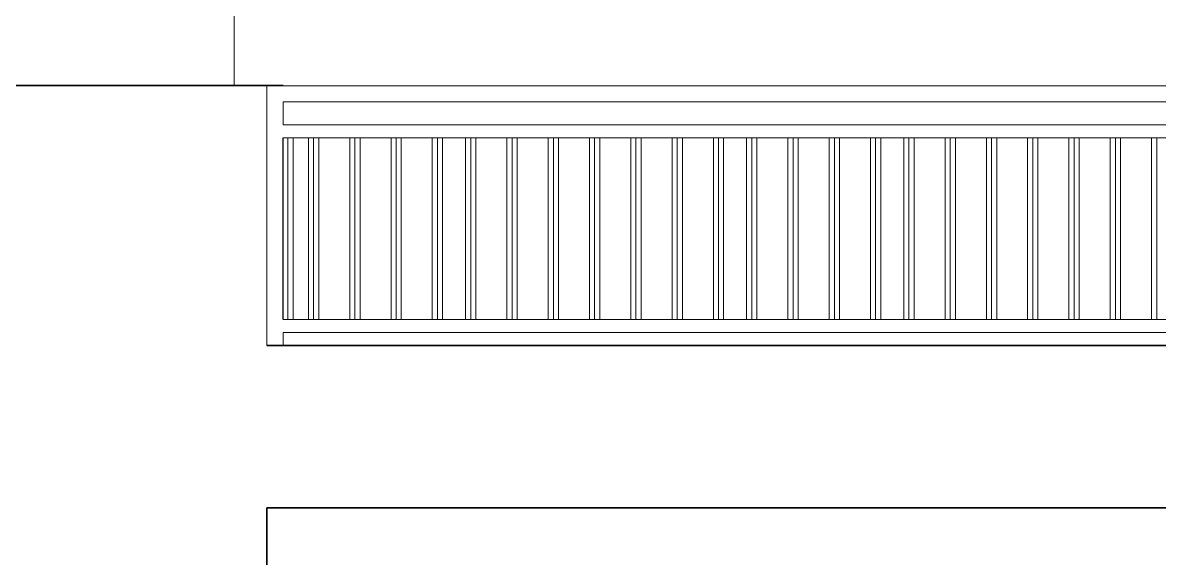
# Model space of a CAD drawing. Header units: inches. Extents: x -7543 to -822, y 102837 to 190349.
# Drawn here: x -824.0753 to -824.0054, y 102837.2708 to 102837.3038 of the extents above; entities that cross this region are included whole.
import ezdxf

# ---------------------------------------------------------------- set-up
doc = ezdxf.new("R2010")
doc.units = ezdxf.units.IN
doc.header["$MEASUREMENT"] = 0
doc.layers.add('BALKON', color=7, linetype='Continuous', lineweight=20, true_color=0xffaaa9)
doc.layers.add('DUVAR', color=7, linetype='Continuous', lineweight=35, true_color=0xfc4642)

msp = doc.modelspace()

# ---------------------------------------------------------------- linework, layer by layer
at = {"layer": 'BALKON', "color": 20}
msp.add_line((-824.06226, 102837.299904, -0.002), (-824.06226, 102837.339908, -0.002), dxfattribs=at)
at = {"layer": 'BALKON'}
for p, q in [((-824.06026, 102837.283887, -0.002), (-824.06026, 102837.299887, -0.002)), ((-824.06026, 102837.299887, -0.002), (-823.97226, 102837.299887, -0.002)), ((-824.06026, 102837.283887, -0.002), (-824.06026, 102837.299887, -0.002)), ((-824.06026, 102837.299887, -0.002), (-823.97226, 102837.299887, -0.002)), ((-824.06026, 102837.283887, -0.002), (-824.06026, 102837.299887, -0.002)), ((-824.06026, 102837.299887, -0.002), (-823.97226, 102837.299887, -0.002)), ((-824.06026, 102837.283887, -0.002), (-824.06026, 102837.299887, -0.002)), ((-824.06026, 102837.299887, -0.002), (-823.97226, 102837.299887, -0.002)), ((-824.06026, 102837.283887, -0.002), (-824.06026, 102837.299887, -0.002)), ((-824.06026, 102837.299887, -0.002), (-823.97226, 102837.299887, -0.002)), ((-824.06026, 102837.283887, -0.002), (-824.06026, 102837.299887, -0.002)), ((-824.06026, 102837.299887, -0.002), (-823.97226, 102837.299887, -0.002)), ((-824.06026, 102837.283887, -0.002), (-824.06026, 102837.299887, -0.002)), ((-824.06026, 102837.299887, -0.002), (-823.97226, 102837.299887, -0.002)), ((-824.06026, 102837.283887, -0.002), (-824.06026, 102837.299887, -0.002)), ((-824.06026, 102837.299887, -0.002), (-823.97226, 102837.299887, -0.002)), ((-824.05926, 102837.298887, -0.002), (-823.97226, 102837.298887, -0.002)), ((-824.05926, 102837.297487, -0.002), (-824.05926, 102837.298887, -0.002)), ((-824.05926, 102837.298887, -0.002), (-823.97226, 102837.298887, -0.002)), ((-824.05926, 102837.297487, -0.002), (-824.05926, 102837.298887, -0.002)), ((-824.05926, 102837.298887, -0.002), (-823.97226, 102837.298887, -0.002)), ((-824.05926, 102837.297487, -0.002), (-824.05926, 102837.298887, -0.002)), ((-824.05926, 102837.298887, -0.002), (-823.97226, 102837.298887, -0.002)), ((-824.05926, 102837.297487, -0.002), (-824.05926, 102837.298887, -0.002)), ((-824.05926, 102837.298887, -0.002), (-823.97226, 102837.298887, -0.002)), ((-824.05926, 102837.297487, -0.002), (-824.05926, 102837.298887, -0.002)), ((-824.05926, 102837.298887, -0.002), (-823.97226, 102837.298887, -0.002)), ((-824.05926, 102837.297487, -0.002), (-824.05926, 102837.298887, -0.002)), ((-824.05926, 102837.298887, -0.002), (-823.97226, 102837.298887, -0.002)), ((-824.05926, 102837.297487, -0.002), (-824.05926, 102837.298887, -0.002)), ((-824.05926, 102837.298887, -0.002), (-823.97226, 102837.298887, -0.002)), ((-824.05926, 102837.297487, -0.002), (-824.05926, 102837.298887, -0.002)), ((-824.05926, 102837.297487, -0.002), (-824.05926, 102837.298887, -0.002)), ((-824.05926, 102837.297487, -0.002), (-824.05926, 102837.298887, -0.002)), ((-824.05926, 102837.297487, -0.002), (-824.05926, 102837.298887, -0.002)), ((-824.05926, 102837.297487, -0.002), (-824.05926, 102837.298887, -0.002)), ((-824.05926, 102837.297487, -0.002), (-824.05926, 102837.298887, -0.002)), ((-824.05926, 102837.297487, -0.002), (-824.05926, 102837.298887, -0.002)), ((-824.05926, 102837.297487, -0.002), (-824.05926, 102837.298887, -0.002)), ((-824.05926, 102837.297487, -0.002), (-824.05926, 102837.298887, -0.002)), ((-824.05926, 102837.297487, -0.002), (-823.97226, 102837.297487, -0.002)), ((-824.05926, 102837.297487, -0.002), (-823.97226, 102837.297487, -0.002)), ((-824.05926, 102837.297487, -0.002), (-823.97226, 102837.297487, -0.002)), ((-824.05926, 102837.297487, -0.002), (-823.97226, 102837.297487, -0.002)), ((-824.05926, 102837.297487, -0.002), (-823.97226, 102837.297487, -0.002)), ((-824.05926, 102837.297487, -0.002), (-823.97226, 102837.297487, -0.002)), ((-824.05926, 102837.297487, -0.002), (-823.97226, 102837.297487, -0.002)), ((-824.05926, 102837.297487, -0.002), (-823.97226, 102837.297487, -0.002)), ((-824.059284, 102837.285487, -0.002), (-824.059284, 102837.296687, -0.002)), ((-824.059284, 102837.285487, -0.002), (-824.059284, 102837.296687, -0.002)), ((-824.059284, 102837.285487, -0.002), (-824.059284, 102837.296687, -0.002)), ((-824.059284, 102837.285487, -0.002), (-824.059284, 102837.296687, -0.002)), ((-824.059284, 102837.285487, -0.002), (-824.059284, 102837.296687, -0.002)), ((-824.059284, 102837.285487, -0.002), (-824.059284, 102837.296687, -0.002)), ((-824.059284, 102837.285487, -0.002), (-824.059284, 102837.296687, -0.002)), ((-824.059284, 102837.285487, -0.002), (-824.059284, 102837.296687, -0.002)), ((-824.059284, 102837.285487, -0.002), (-824.059284, 102837.296687, -0.002)), ((-824.059284, 102837.285487, -0.002), (-824.059284, 102837.296687, -0.002)), ((-824.059284, 102837.285487, -0.002), (-824.059284, 102837.296687, -0.002)), ((-824.059284, 102837.285487, -0.002), (-824.059284, 102837.296687, -0.002)), ((-824.059284, 102837.285487, -0.002), (-824.059284, 102837.296687, -0.002)), ((-824.059284, 102837.285487, -0.002), (-824.059284, 102837.296687, -0.002)), ((-824.059284, 102837.285487, -0.002), (-824.059284, 102837.296687, -0.002)), ((-824.059284, 102837.285487, -0.002), (-824.059284, 102837.296687, -0.002)), ((-824.05926, 102837.296687, -0.002), (-823.97226, 102837.296687, -0.002)), ((-824.05926, 102837.285487, -0.002), (-824.05926, 102837.296687, -0.002)), ((-824.05926, 102837.296687, -0.002), (-823.97226, 102837.296687, -0.002)), ((-824.05926, 102837.285487, -0.002), (-824.05926, 102837.296687, -0.002)), ((-824.05926, 102837.296687, -0.002), (-823.97226, 102837.296687, -0.002)), ((-824.05926, 102837.285487, -0.002), (-824.05926, 102837.296687, -0.002)), ((-824.05926, 102837.296687, -0.002), (-823.97226, 102837.296687, -0.002)), ((-824.05926, 102837.285487, -0.002), (-824.05926, 102837.296687, -0.002)), ((-824.05926, 102837.296687, -0.002), (-823.97226, 102837.296687, -0.002)), ((-824.05926, 102837.285487, -0.002), (-824.05926, 102837.296687, -0.002)), ((-824.05926, 102837.296687, -0.002), (-823.97226, 102837.296687, -0.002)), ((-824.05926, 102837.285487, -0.002), (-824.05926, 102837.296687, -0.002)), ((-824.05926, 102837.296687, -0.002), (-823.97226, 102837.296687, -0.002)), ((-824.05926, 102837.285487, -0.002), (-824.05926, 102837.296687, -0.002)), ((-824.05926, 102837.296687, -0.002), (-823.97226, 102837.296687, -0.002)), ((-824.05926, 102837.285487, -0.002), (-824.05926, 102837.296687, -0.002)), ((-824.05926, 102837.285487, -0.002), (-824.05926, 102837.296687, -0.002)), ((-824.05926, 102837.285487, -0.002), (-824.05926, 102837.296687, -0.002)), ((-824.05926, 102837.285487, -0.002), (-824.05926, 102837.296687, -0.002)), ((-824.05926, 102837.285487, -0.002), (-824.05926, 102837.296687, -0.002)), ((-824.05926, 102837.285487, -0.002), (-824.05926, 102837.296687, -0.002)), ((-824.05926, 102837.285487, -0.002), (-824.05926, 102837.296687, -0.002)), ((-824.05926, 102837.285487, -0.002), (-824.05926, 102837.296687, -0.002)), ((-824.05926, 102837.285487, -0.002), (-824.05926, 102837.296687, -0.002)), ((-824.058967, 102837.285487, -0.002), (-824.058967, 102837.296687, -0.002)), ((-824.058967, 102837.285487, -0.002), (-824.058967, 102837.296687, -0.002)), ((-824.058967, 102837.285487, -0.002), (-824.058967, 102837.296687, -0.002)), ((-824.058967, 102837.285487, -0.002), (-824.058967, 102837.296687, -0.002)), ((-824.058967, 102837.285487, -0.002), (-824.058967, 102837.296687, -0.002)), ((-824.058967, 102837.285487, -0.002), (-824.058967, 102837.296687, -0.002)), ((-824.058967, 102837.285487, -0.002), (-824.058967, 102837.296687, -0.002)), ((-824.058967, 102837.285487, -0.002), (-824.058967, 102837.296687, -0.002)), ((-824.058967, 102837.285487, -0.002), (-824.058967, 102837.296687, -0.002)), ((-824.058967, 102837.285487, -0.002), (-824.058967, 102837.296687, -0.002)), ((-824.058967, 102837.285487, -0.002), (-824.058967, 102837.296687, -0.002)), ((-824.058967, 102837.285487, -0.002), (-824.058967, 102837.296687, -0.002)), ((-824.058967, 102837.285487, -0.002), (-824.058967, 102837.296687, -0.002)), ((-824.058967, 102837.285487, -0.002), (-824.058967, 102837.296687, -0.002)), ((-824.058967, 102837.285487, -0.002), (-824.058967, 102837.296687, -0.002)), ((-824.058967, 102837.285487, -0.002), (-824.058967, 102837.296687, -0.002)), ((-824.058649, 102837.285487, -0.002), (-824.058649, 102837.296687, -0.002)), ((-824.058649, 102837.285487, -0.002), (-824.058649, 102837.296687, -0.002)), ((-824.058649, 102837.285487, -0.002), (-824.058649, 102837.296687, -0.002)), ((-824.058649, 102837.285487, -0.002), (-824.058649, 102837.296687, -0.002)), ((-824.058649, 102837.285487, -0.002), (-824.058649, 102837.296687, -0.002)), ((-824.058649, 102837.285487, -0.002), (-824.058649, 102837.296687, -0.002)), ((-824.058649, 102837.285487, -0.002), (-824.058649, 102837.296687, -0.002)), ((-824.058649, 102837.285487, -0.002), (-824.058649, 102837.296687, -0.002)), ((-824.058649, 102837.285487, -0.002), (-824.058649, 102837.296687, -0.002)), ((-824.058649, 102837.285487, -0.002), (-824.058649, 102837.296687, -0.002)), ((-824.058649, 102837.285487, -0.002), (-824.058649, 102837.296687, -0.002)), ((-824.058649, 102837.285487, -0.002), (-824.058649, 102837.296687, -0.002)), ((-824.058649, 102837.285487, -0.002), (-824.058649, 102837.296687, -0.002)), ((-824.058649, 102837.285487, -0.002), (-824.058649, 102837.296687, -0.002)), ((-824.058649, 102837.285487, -0.002), (-824.058649, 102837.296687, -0.002)), ((-824.058649, 102837.285487, -0.002), (-824.058649, 102837.296687, -0.002)), ((-824.0577, 102837.285487, -0.002), (-824.0577, 102837.296687, -0.002)), ((-824.0577, 102837.285487, -0.002), (-824.0577, 102837.296687, -0.002)), ((-824.0577, 102837.285487, -0.002), (-824.0577, 102837.296687, -0.002)), ((-824.0577, 102837.285487, -0.002), (-824.0577, 102837.296687, -0.002)), ((-824.0577, 102837.285487, -0.002), (-824.0577, 102837.296687, -0.002)), ((-824.0577, 102837.285487, -0.002), (-824.0577, 102837.296687, -0.002)), ((-824.0577, 102837.285487, -0.002), (-824.0577, 102837.296687, -0.002)), ((-824.0577, 102837.285487, -0.002), (-824.0577, 102837.296687, -0.002)), ((-824.057382, 102837.285487, -0.002), (-824.057382, 102837.296687, -0.002)), ((-824.057382, 102837.285487, -0.002), (-824.057382, 102837.296687, -0.002)), ((-824.057382, 102837.285487, -0.002), (-824.057382, 102837.296687, -0.002)), ((-824.057382, 102837.285487, -0.002), (-824.057382, 102837.296687, -0.002)), ((-824.057382, 102837.285487, -0.002), (-824.057382, 102837.296687, -0.002)), ((-824.057382, 102837.285487, -0.002), (-824.057382, 102837.296687, -0.002)), ((-824.057382, 102837.285487, -0.002), (-824.057382, 102837.296687, -0.002)), ((-824.057382, 102837.285487, -0.002), (-824.057382, 102837.296687, -0.002)), ((-824.057065, 102837.285487, -0.002), (-824.057065, 102837.296687, -0.002)), ((-824.057065, 102837.285487, -0.002), (-824.057065, 102837.296687, -0.002)), ((-824.057065, 102837.285487, -0.002), (-824.057065, 102837.296687, -0.002)), ((-824.057065, 102837.285487, -0.002), (-824.057065, 102837.296687, -0.002)), ((-824.057065, 102837.285487, -0.002), (-824.057065, 102837.296687, -0.002)), ((-824.057065, 102837.285487, -0.002), (-824.057065, 102837.296687, -0.002)), ((-824.057065, 102837.285487, -0.002), (-824.057065, 102837.296687, -0.002)), ((-824.057065, 102837.285487, -0.002), (-824.057065, 102837.296687, -0.002)), ((-824.05516, 102837.285487, -0.002), (-824.05516, 102837.296687, -0.002)), ((-824.05516, 102837.285487, -0.002), (-824.05516, 102837.296687, -0.002)), ((-824.05516, 102837.285487, -0.002), (-824.05516, 102837.296687, -0.002)), ((-824.05516, 102837.285487, -0.002), (-824.05516, 102837.296687, -0.002)), ((-824.05516, 102837.285487, -0.002), (-824.05516, 102837.296687, -0.002)), ((-824.05516, 102837.285487, -0.002), (-824.05516, 102837.296687, -0.002)), ((-824.05516, 102837.285487, -0.002), (-824.05516, 102837.296687, -0.002)), ((-824.05516, 102837.285487, -0.002), (-824.05516, 102837.296687, -0.002)), ((-824.054842, 102837.285487, -0.002), (-824.054842, 102837.296687, -0.002)), ((-824.054842, 102837.285487, -0.002), (-824.054842, 102837.296687, -0.002)), ((-824.054842, 102837.285487, -0.002), (-824.054842, 102837.296687, -0.002)), ((-824.054842, 102837.285487, -0.002), (-824.054842, 102837.296687, -0.002)), ((-824.054842, 102837.285487, -0.002), (-824.054842, 102837.296687, -0.002)), ((-824.054842, 102837.285487, -0.002), (-824.054842, 102837.296687, -0.002)), ((-824.054842, 102837.285487, -0.002), (-824.054842, 102837.296687, -0.002)), ((-824.054842, 102837.285487, -0.002), (-824.054842, 102837.296687, -0.002)), ((-824.054525, 102837.285487, -0.002), (-824.054525, 102837.296687, -0.002)), ((-824.054525, 102837.285487, -0.002), (-824.054525, 102837.296687, -0.002)), ((-824.054525, 102837.285487, -0.002), (-824.054525, 102837.296687, -0.002)), ((-824.054525, 102837.285487, -0.002), (-824.054525, 102837.296687, -0.002)), ((-824.054525, 102837.285487, -0.002), (-824.054525, 102837.296687, -0.002)), ((-824.054525, 102837.285487, -0.002), (-824.054525, 102837.296687, -0.002)), ((-824.054525, 102837.285487, -0.002), (-824.054525, 102837.296687, -0.002)), ((-824.054525, 102837.285487, -0.002), (-824.054525, 102837.296687, -0.002)), ((-824.05262, 102837.285487, -0.002), (-824.05262, 102837.296687, -0.002)), ((-824.05262, 102837.285487, -0.002), (-824.05262, 102837.296687, -0.002)), ((-824.05262, 102837.285487, -0.002), (-824.05262, 102837.296687, -0.002)), ((-824.05262, 102837.285487, -0.002), (-824.05262, 102837.296687, -0.002)), ((-824.05262, 102837.285487, -0.002), (-824.05262, 102837.296687, -0.002)), ((-824.05262, 102837.285487, -0.002), (-824.05262, 102837.296687, -0.002)), ((-824.05262, 102837.285487, -0.002), (-824.05262, 102837.296687, -0.002)), ((-824.05262, 102837.285487, -0.002), (-824.05262, 102837.296687, -0.002)), ((-824.052302, 102837.285487, -0.002), (-824.052302, 102837.296687, -0.002)), ((-824.052302, 102837.285487, -0.002), (-824.052302, 102837.296687, -0.002)), ((-824.052302, 102837.285487, -0.002), (-824.052302, 102837.296687, -0.002)), ((-824.052302, 102837.285487, -0.002), (-824.052302, 102837.296687, -0.002)), ((-824.052302, 102837.285487, -0.002), (-824.052302, 102837.296687, -0.002)), ((-824.052302, 102837.285487, -0.002), (-824.052302, 102837.296687, -0.002)), ((-824.052302, 102837.285487, -0.002), (-824.052302, 102837.296687, -0.002)), ((-824.052302, 102837.285487, -0.002), (-824.052302, 102837.296687, -0.002)), ((-824.051985, 102837.285487, -0.002), (-824.051985, 102837.296687, -0.002)), ((-824.051985, 102837.285487, -0.002), (-824.051985, 102837.296687, -0.002)), ((-824.051985, 102837.285487, -0.002), (-824.051985, 102837.296687, -0.002)), ((-824.051985, 102837.285487, -0.002), (-824.051985, 102837.296687, -0.002)), ((-824.051985, 102837.285487, -0.002), (-824.051985, 102837.296687, -0.002)), ((-824.051985, 102837.285487, -0.002), (-824.051985, 102837.296687, -0.002)), ((-824.051985, 102837.285487, -0.002), (-824.051985, 102837.296687, -0.002)), ((-824.051985, 102837.285487, -0.002), (-824.051985, 102837.296687, -0.002)), ((-824.05008, 102837.285487, -0.002), (-824.05008, 102837.296687, -0.002)), ((-824.05008, 102837.285487, -0.002), (-824.05008, 102837.296687, -0.002)), ((-824.05008, 102837.285487, -0.002), (-824.05008, 102837.296687, -0.002)), ((-824.05008, 102837.285487, -0.002), (-824.05008, 102837.296687, -0.002)), ((-824.05008, 102837.285487, -0.002), (-824.05008, 102837.296687, -0.002)), ((-824.05008, 102837.285487, -0.002), (-824.05008, 102837.296687, -0.002)), ((-824.05008, 102837.285487, -0.002), (-824.05008, 102837.296687, -0.002)), ((-824.05008, 102837.285487, -0.002), (-824.05008, 102837.296687, -0.002)), ((-824.049762, 102837.285487, -0.002), (-824.049762, 102837.296687, -0.002)), ((-824.049762, 102837.285487, -0.002), (-824.049762, 102837.296687, -0.002)), ((-824.049762, 102837.285487, -0.002), (-824.049762, 102837.296687, -0.002)), ((-824.049762, 102837.285487, -0.002), (-824.049762, 102837.296687, -0.002)), ((-824.049762, 102837.285487, -0.002), (-824.049762, 102837.296687, -0.002)), ((-824.049762, 102837.285487, -0.002), (-824.049762, 102837.296687, -0.002)), ((-824.049762, 102837.285487, -0.002), (-824.049762, 102837.296687, -0.002)), ((-824.049762, 102837.285487, -0.002), (-824.049762, 102837.296687, -0.002)), ((-824.049445, 102837.285487, -0.002), (-824.049445, 102837.296687, -0.002)), ((-824.049445, 102837.285487, -0.002), (-824.049445, 102837.296687, -0.002)), ((-824.049445, 102837.285487, -0.002), (-824.049445, 102837.296687, -0.002)), ((-824.049445, 102837.285487, -0.002), (-824.049445, 102837.296687, -0.002)), ((-824.049445, 102837.285487, -0.002), (-824.049445, 102837.296687, -0.002)), ((-824.049445, 102837.285487, -0.002), (-824.049445, 102837.296687, -0.002)), ((-824.049445, 102837.285487, -0.002), (-824.049445, 102837.296687, -0.002)), ((-824.049445, 102837.285487, -0.002), (-824.049445, 102837.296687, -0.002)), ((-824.048032, 102837.285487, -0.002), (-824.048032, 102837.296687, -0.002)), ((-824.047714, 102837.285487, -0.002), (-824.047714, 102837.296687, -0.002)), ((-824.047397, 102837.285487, -0.002), (-824.047397, 102837.296687, -0.002)), ((-824.045492, 102837.285487, -0.002), (-824.045492, 102837.296687, -0.002)), ((-824.045174, 102837.285487, -0.002), (-824.045174, 102837.296687, -0.002)), ((-824.044857, 102837.285487, -0.002), (-824.044857, 102837.296687, -0.002)), ((-824.042952, 102837.285487, -0.002), (-824.042952, 102837.296687, -0.002)), ((-824.042634, 102837.285487, -0.002), (-824.042634, 102837.296687, -0.002)), ((-824.042317, 102837.285487, -0.002), (-824.042317, 102837.296687, -0.002)), ((-824.040412, 102837.285487, -0.002), (-824.040412, 102837.296687, -0.002)), ((-824.040094, 102837.285487, -0.002), (-824.040094, 102837.296687, -0.002)), ((-824.039777, 102837.285487, -0.002), (-824.039777, 102837.296687, -0.002)), ((-824.037872, 102837.285487, -0.002), (-824.037872, 102837.296687, -0.002)), ((-824.037554, 102837.285487, -0.002), (-824.037554, 102837.296687, -0.002)), ((-824.037237, 102837.285487, -0.002), (-824.037237, 102837.296687, -0.002)), ((-824.035332, 102837.285487, -0.002), (-824.035332, 102837.296687, -0.002)), ((-824.035014, 102837.285487, -0.002), (-824.035014, 102837.296687, -0.002)), ((-824.034697, 102837.285487, -0.002), (-824.034697, 102837.296687, -0.002)), ((-824.032792, 102837.285487, -0.002), (-824.032792, 102837.296687, -0.002)), ((-824.032474, 102837.285487, -0.002), (-824.032474, 102837.296687, -0.002)), ((-824.032157, 102837.285487, -0.002), (-824.032157, 102837.296687, -0.002)), ((-824.030744, 102837.285487, -0.002), (-824.030744, 102837.296687, -0.002)), ((-824.030744, 102837.285487, -0.002), (-824.030744, 102837.296687, -0.002)), ((-824.030744, 102837.285487, -0.002), (-824.030744, 102837.296687, -0.002)), ((-824.030744, 102837.285487, -0.002), (-824.030744, 102837.296687, -0.002)), ((-824.030744, 102837.285487, -0.002), (-824.030744, 102837.296687, -0.002)), ((-824.030744, 102837.285487, -0.002), (-824.030744, 102837.296687, -0.002)), ((-824.030744, 102837.285487, -0.002), (-824.030744, 102837.296687, -0.002)), ((-824.030744, 102837.285487, -0.002), (-824.030744, 102837.296687, -0.002)), ((-824.030427, 102837.285487, -0.002), (-824.030427, 102837.296687, -0.002)), ((-824.030427, 102837.285487, -0.002), (-824.030427, 102837.296687, -0.002)), ((-824.030427, 102837.285487, -0.002), (-824.030427, 102837.296687, -0.002)), ((-824.030427, 102837.285487, -0.002), (-824.030427, 102837.296687, -0.002)), ((-824.030427, 102837.285487, -0.002), (-824.030427, 102837.296687, -0.002)), ((-824.030427, 102837.285487, -0.002), (-824.030427, 102837.296687, -0.002)), ((-824.030427, 102837.285487, -0.002), (-824.030427, 102837.296687, -0.002)), ((-824.030427, 102837.285487, -0.002), (-824.030427, 102837.296687, -0.002)), ((-824.030109, 102837.285487, -0.002), (-824.030109, 102837.296687, -0.002)), ((-824.030109, 102837.285487, -0.002), (-824.030109, 102837.296687, -0.002)), ((-824.030109, 102837.285487, -0.002), (-824.030109, 102837.296687, -0.002)), ((-824.030109, 102837.285487, -0.002), (-824.030109, 102837.296687, -0.002)), ((-824.030109, 102837.285487, -0.002), (-824.030109, 102837.296687, -0.002)), ((-824.030109, 102837.285487, -0.002), (-824.030109, 102837.296687, -0.002)), ((-824.030109, 102837.285487, -0.002), (-824.030109, 102837.296687, -0.002)), ((-824.030109, 102837.285487, -0.002), (-824.030109, 102837.296687, -0.002)), ((-824.028204, 102837.285487, -0.002), (-824.028204, 102837.296687, -0.002)), ((-824.028204, 102837.285487, -0.002), (-824.028204, 102837.296687, -0.002)), ((-824.028204, 102837.285487, -0.002), (-824.028204, 102837.296687, -0.002)), ((-824.028204, 102837.285487, -0.002), (-824.028204, 102837.296687, -0.002)), ((-824.028204, 102837.285487, -0.002), (-824.028204, 102837.296687, -0.002)), ((-824.028204, 102837.285487, -0.002), (-824.028204, 102837.296687, -0.002)), ((-824.028204, 102837.285487, -0.002), (-824.028204, 102837.296687, -0.002)), ((-824.028204, 102837.285487, -0.002), (-824.028204, 102837.296687, -0.002)), ((-824.027887, 102837.285487, -0.002), (-824.027887, 102837.296687, -0.002)), ((-824.027887, 102837.285487, -0.002), (-824.027887, 102837.296687, -0.002)), ((-824.027887, 102837.285487, -0.002), (-824.027887, 102837.296687, -0.002)), ((-824.027887, 102837.285487, -0.002), (-824.027887, 102837.296687, -0.002)), ((-824.027887, 102837.285487, -0.002), (-824.027887, 102837.296687, -0.002)), ((-824.027887, 102837.285487, -0.002), (-824.027887, 102837.296687, -0.002)), ((-824.027887, 102837.285487, -0.002), (-824.027887, 102837.296687, -0.002)), ((-824.027887, 102837.285487, -0.002), (-824.027887, 102837.296687, -0.002)), ((-824.027569, 102837.285487, -0.002), (-824.027569, 102837.296687, -0.002)), ((-824.027569, 102837.285487, -0.002), (-824.027569, 102837.296687, -0.002)), ((-824.027569, 102837.285487, -0.002), (-824.027569, 102837.296687, -0.002)), ((-824.027569, 102837.285487, -0.002), (-824.027569, 102837.296687, -0.002)), ((-824.027569, 102837.285487, -0.002), (-824.027569, 102837.296687, -0.002)), ((-824.027569, 102837.285487, -0.002), (-824.027569, 102837.296687, -0.002)), ((-824.027569, 102837.285487, -0.002), (-824.027569, 102837.296687, -0.002)), ((-824.027569, 102837.285487, -0.002), (-824.027569, 102837.296687, -0.002)), ((-824.025664, 102837.285487, -0.002), (-824.025664, 102837.296687, -0.002)), ((-824.025664, 102837.285487, -0.002), (-824.025664, 102837.296687, -0.002)), ((-824.025664, 102837.285487, -0.002), (-824.025664, 102837.296687, -0.002)), ((-824.025664, 102837.285487, -0.002), (-824.025664, 102837.296687, -0.002)), ((-824.025664, 102837.285487, -0.002), (-824.025664, 102837.296687, -0.002)), ((-824.025664, 102837.285487, -0.002), (-824.025664, 102837.296687, -0.002)), ((-824.025664, 102837.285487, -0.002), (-824.025664, 102837.296687, -0.002)), ((-824.025664, 102837.285487, -0.002), (-824.025664, 102837.296687, -0.002)), ((-824.025347, 102837.285487, -0.002), (-824.025347, 102837.296687, -0.002)), ((-824.025347, 102837.285487, -0.002), (-824.025347, 102837.296687, -0.002)), ((-824.025347, 102837.285487, -0.002), (-824.025347, 102837.296687, -0.002)), ((-824.025347, 102837.285487, -0.002), (-824.025347, 102837.296687, -0.002)), ((-824.025347, 102837.285487, -0.002), (-824.025347, 102837.296687, -0.002)), ((-824.025347, 102837.285487, -0.002), (-824.025347, 102837.296687, -0.002)), ((-824.025347, 102837.285487, -0.002), (-824.025347, 102837.296687, -0.002)), ((-824.025347, 102837.285487, -0.002), (-824.025347, 102837.296687, -0.002)), ((-824.025029, 102837.285487, -0.002), (-824.025029, 102837.296687, -0.002)), ((-824.025029, 102837.285487, -0.002), (-824.025029, 102837.296687, -0.002)), ((-824.025029, 102837.285487, -0.002), (-824.025029, 102837.296687, -0.002)), ((-824.025029, 102837.285487, -0.002), (-824.025029, 102837.296687, -0.002)), ((-824.025029, 102837.285487, -0.002), (-824.025029, 102837.296687, -0.002)), ((-824.025029, 102837.285487, -0.002), (-824.025029, 102837.296687, -0.002)), ((-824.025029, 102837.285487, -0.002), (-824.025029, 102837.296687, -0.002)), ((-824.025029, 102837.285487, -0.002), (-824.025029, 102837.296687, -0.002)), ((-824.023124, 102837.285487, -0.002), (-824.023124, 102837.296687, -0.002)), ((-824.023124, 102837.285487, -0.002), (-824.023124, 102837.296687, -0.002)), ((-824.023124, 102837.285487, -0.002), (-824.023124, 102837.296687, -0.002)), ((-824.023124, 102837.285487, -0.002), (-824.023124, 102837.296687, -0.002)), ((-824.023124, 102837.285487, -0.002), (-824.023124, 102837.296687, -0.002)), ((-824.023124, 102837.285487, -0.002), (-824.023124, 102837.296687, -0.002)), ((-824.023124, 102837.285487, -0.002), (-824.023124, 102837.296687, -0.002)), ((-824.023124, 102837.285487, -0.002), (-824.023124, 102837.296687, -0.002)), ((-824.022807, 102837.285487, -0.002), (-824.022807, 102837.296687, -0.002)), ((-824.022807, 102837.285487, -0.002), (-824.022807, 102837.296687, -0.002)), ((-824.022807, 102837.285487, -0.002), (-824.022807, 102837.296687, -0.002)), ((-824.022807, 102837.285487, -0.002), (-824.022807, 102837.296687, -0.002)), ((-824.022807, 102837.285487, -0.002), (-824.022807, 102837.296687, -0.002)), ((-824.022807, 102837.285487, -0.002), (-824.022807, 102837.296687, -0.002)), ((-824.022807, 102837.285487, -0.002), (-824.022807, 102837.296687, -0.002)), ((-824.022807, 102837.285487, -0.002), (-824.022807, 102837.296687, -0.002)), ((-824.022489, 102837.285487, -0.002), (-824.022489, 102837.296687, -0.002)), ((-824.022489, 102837.285487, -0.002), (-824.022489, 102837.296687, -0.002)), ((-824.022489, 102837.285487, -0.002), (-824.022489, 102837.296687, -0.002)), ((-824.022489, 102837.285487, -0.002), (-824.022489, 102837.296687, -0.002)), ((-824.022489, 102837.285487, -0.002), (-824.022489, 102837.296687, -0.002)), ((-824.022489, 102837.285487, -0.002), (-824.022489, 102837.296687, -0.002)), ((-824.022489, 102837.285487, -0.002), (-824.022489, 102837.296687, -0.002)), ((-824.022489, 102837.285487, -0.002), (-824.022489, 102837.296687, -0.002)), ((-824.021076, 102837.285487, -0.002), (-824.021076, 102837.296687, -0.002)), ((-824.021076, 102837.285487, -0.002), (-824.021076, 102837.296687, -0.002)), ((-824.021076, 102837.285487, -0.002), (-824.021076, 102837.296687, -0.002)), ((-824.021076, 102837.285487, -0.002), (-824.021076, 102837.296687, -0.002)), ((-824.021076, 102837.285487, -0.002), (-824.021076, 102837.296687, -0.002)), ((-824.021076, 102837.285487, -0.002), (-824.021076, 102837.296687, -0.002)), ((-824.021076, 102837.285487, -0.002), (-824.021076, 102837.296687, -0.002)), ((-824.021076, 102837.285487, -0.002), (-824.021076, 102837.296687, -0.002)), ((-824.020759, 102837.285487, -0.002), (-824.020759, 102837.296687, -0.002)), ((-824.020759, 102837.285487, -0.002), (-824.020759, 102837.296687, -0.002)), ((-824.020759, 102837.285487, -0.002), (-824.020759, 102837.296687, -0.002)), ((-824.020759, 102837.285487, -0.002), (-824.020759, 102837.296687, -0.002)), ((-824.020759, 102837.285487, -0.002), (-824.020759, 102837.296687, -0.002)), ((-824.020759, 102837.285487, -0.002), (-824.020759, 102837.296687, -0.002)), ((-824.020759, 102837.285487, -0.002), (-824.020759, 102837.296687, -0.002)), ((-824.020759, 102837.285487, -0.002), (-824.020759, 102837.296687, -0.002)), ((-824.020441, 102837.285487, -0.002), (-824.020441, 102837.296687, -0.002)), ((-824.020441, 102837.285487, -0.002), (-824.020441, 102837.296687, -0.002)), ((-824.020441, 102837.285487, -0.002), (-824.020441, 102837.296687, -0.002)), ((-824.020441, 102837.285487, -0.002), (-824.020441, 102837.296687, -0.002)), ((-824.020441, 102837.285487, -0.002), (-824.020441, 102837.296687, -0.002)), ((-824.020441, 102837.285487, -0.002), (-824.020441, 102837.296687, -0.002)), ((-824.020441, 102837.285487, -0.002), (-824.020441, 102837.296687, -0.002)), ((-824.020441, 102837.285487, -0.002), (-824.020441, 102837.296687, -0.002)), ((-824.018536, 102837.285487, -0.002), (-824.018536, 102837.296687, -0.002)), ((-824.018536, 102837.285487, -0.002), (-824.018536, 102837.296687, -0.002)), ((-824.018536, 102837.285487, -0.002), (-824.018536, 102837.296687, -0.002)), ((-824.018536, 102837.285487, -0.002), (-824.018536, 102837.296687, -0.002)), ((-824.018536, 102837.285487, -0.002), (-824.018536, 102837.296687, -0.002)), ((-824.018536, 102837.285487, -0.002), (-824.018536, 102837.296687, -0.002)), ((-824.018536, 102837.285487, -0.002), (-824.018536, 102837.296687, -0.002)), ((-824.018536, 102837.285487, -0.002), (-824.018536, 102837.296687, -0.002)), ((-824.018219, 102837.285487, -0.002), (-824.018219, 102837.296687, -0.002)), ((-824.018219, 102837.285487, -0.002), (-824.018219, 102837.296687, -0.002)), ((-824.018219, 102837.285487, -0.002), (-824.018219, 102837.296687, -0.002)), ((-824.018219, 102837.285487, -0.002), (-824.018219, 102837.296687, -0.002)), ((-824.018219, 102837.285487, -0.002), (-824.018219, 102837.296687, -0.002)), ((-824.018219, 102837.285487, -0.002), (-824.018219, 102837.296687, -0.002)), ((-824.018219, 102837.285487, -0.002), (-824.018219, 102837.296687, -0.002)), ((-824.018219, 102837.285487, -0.002), (-824.018219, 102837.296687, -0.002)), ((-824.017901, 102837.285487, -0.002), (-824.017901, 102837.296687, -0.002)), ((-824.017901, 102837.285487, -0.002), (-824.017901, 102837.296687, -0.002)), ((-824.017901, 102837.285487, -0.002), (-824.017901, 102837.296687, -0.002)), ((-824.017901, 102837.285487, -0.002), (-824.017901, 102837.296687, -0.002)), ((-824.017901, 102837.285487, -0.002), (-824.017901, 102837.296687, -0.002)), ((-824.017901, 102837.285487, -0.002), (-824.017901, 102837.296687, -0.002)), ((-824.017901, 102837.285487, -0.002), (-824.017901, 102837.296687, -0.002)), ((-824.017901, 102837.285487, -0.002), (-824.017901, 102837.296687, -0.002)), ((-824.015996, 102837.285487, -0.002), (-824.015996, 102837.296687, -0.002)), ((-824.015996, 102837.285487, -0.002), (-824.015996, 102837.296687, -0.002)), ((-824.015996, 102837.285487, -0.002), (-824.015996, 102837.296687, -0.002)), ((-824.015996, 102837.285487, -0.002), (-824.015996, 102837.296687, -0.002)), ((-824.015996, 102837.285487, -0.002), (-824.015996, 102837.296687, -0.002)), ((-824.015996, 102837.285487, -0.002), (-824.015996, 102837.296687, -0.002)), ((-824.015996, 102837.285487, -0.002), (-824.015996, 102837.296687, -0.002)), ((-824.015996, 102837.285487, -0.002), (-824.015996, 102837.296687, -0.002)), ((-824.015679, 102837.285487, -0.002), (-824.015679, 102837.296687, -0.002)), ((-824.015679, 102837.285487, -0.002), (-824.015679, 102837.296687, -0.002)), ((-824.015679, 102837.285487, -0.002), (-824.015679, 102837.296687, -0.002)), ((-824.015679, 102837.285487, -0.002), (-824.015679, 102837.296687, -0.002)), ((-824.015679, 102837.285487, -0.002), (-824.015679, 102837.296687, -0.002)), ((-824.015679, 102837.285487, -0.002), (-824.015679, 102837.296687, -0.002)), ((-824.015679, 102837.285487, -0.002), (-824.015679, 102837.296687, -0.002)), ((-824.015679, 102837.285487, -0.002), (-824.015679, 102837.296687, -0.002)), ((-824.015361, 102837.285487, -0.002), (-824.015361, 102837.296687, -0.002)), ((-824.015361, 102837.285487, -0.002), (-824.015361, 102837.296687, -0.002)), ((-824.015361, 102837.285487, -0.002), (-824.015361, 102837.296687, -0.002)), ((-824.015361, 102837.285487, -0.002), (-824.015361, 102837.296687, -0.002)), ((-824.015361, 102837.285487, -0.002), (-824.015361, 102837.296687, -0.002)), ((-824.015361, 102837.285487, -0.002), (-824.015361, 102837.296687, -0.002)), ((-824.015361, 102837.285487, -0.002), (-824.015361, 102837.296687, -0.002)), ((-824.015361, 102837.285487, -0.002), (-824.015361, 102837.296687, -0.002)), ((-824.013456, 102837.285487, -0.002), (-824.013456, 102837.296687, -0.002)), ((-824.013456, 102837.285487, -0.002), (-824.013456, 102837.296687, -0.002)), ((-824.013456, 102837.285487, -0.002), (-824.013456, 102837.296687, -0.002)), ((-824.013456, 102837.285487, -0.002), (-824.013456, 102837.296687, -0.002)), ((-824.013456, 102837.285487, -0.002), (-824.013456, 102837.296687, -0.002)), ((-824.013456, 102837.285487, -0.002), (-824.013456, 102837.296687, -0.002)), ((-824.013456, 102837.285487, -0.002), (-824.013456, 102837.296687, -0.002)), ((-824.013456, 102837.285487, -0.002), (-824.013456, 102837.296687, -0.002)), ((-824.013139, 102837.285487, -0.002), (-824.013139, 102837.296687, -0.002)), ((-824.013139, 102837.285487, -0.002), (-824.013139, 102837.296687, -0.002)), ((-824.013139, 102837.285487, -0.002), (-824.013139, 102837.296687, -0.002)), ((-824.013139, 102837.285487, -0.002), (-824.013139, 102837.296687, -0.002)), ((-824.013139, 102837.285487, -0.002), (-824.013139, 102837.296687, -0.002)), ((-824.013139, 102837.285487, -0.002), (-824.013139, 102837.296687, -0.002)), ((-824.013139, 102837.285487, -0.002), (-824.013139, 102837.296687, -0.002)), ((-824.013139, 102837.285487, -0.002), (-824.013139, 102837.296687, -0.002)), ((-824.012821, 102837.285487, -0.002), (-824.012821, 102837.296687, -0.002)), ((-824.012821, 102837.285487, -0.002), (-824.012821, 102837.296687, -0.002)), ((-824.012821, 102837.285487, -0.002), (-824.012821, 102837.296687, -0.002)), ((-824.012821, 102837.285487, -0.002), (-824.012821, 102837.296687, -0.002)), ((-824.012821, 102837.285487, -0.002), (-824.012821, 102837.296687, -0.002)), ((-824.012821, 102837.285487, -0.002), (-824.012821, 102837.296687, -0.002)), ((-824.012821, 102837.285487, -0.002), (-824.012821, 102837.296687, -0.002)), ((-824.012821, 102837.285487, -0.002), (-824.012821, 102837.296687, -0.002)), ((-824.010916, 102837.285487, -0.002), (-824.010916, 102837.296687, -0.002)), ((-824.010916, 102837.285487, -0.002), (-824.010916, 102837.296687, -0.002)), ((-824.010916, 102837.285487, -0.002), (-824.010916, 102837.296687, -0.002)), ((-824.010916, 102837.285487, -0.002), (-824.010916, 102837.296687, -0.002)), ((-824.010916, 102837.285487, -0.002), (-824.010916, 102837.296687, -0.002)), ((-824.010916, 102837.285487, -0.002), (-824.010916, 102837.296687, -0.002)), ((-824.010916, 102837.285487, -0.002), (-824.010916, 102837.296687, -0.002)), ((-824.010916, 102837.285487, -0.002), (-824.010916, 102837.296687, -0.002)), ((-824.010599, 102837.285487, -0.002), (-824.010599, 102837.296687, -0.002)), ((-824.010599, 102837.285487, -0.002), (-824.010599, 102837.296687, -0.002)), ((-824.010599, 102837.285487, -0.002), (-824.010599, 102837.296687, -0.002)), ((-824.010599, 102837.285487, -0.002), (-824.010599, 102837.296687, -0.002)), ((-824.010599, 102837.285487, -0.002), (-824.010599, 102837.296687, -0.002)), ((-824.010599, 102837.285487, -0.002), (-824.010599, 102837.296687, -0.002)), ((-824.010599, 102837.285487, -0.002), (-824.010599, 102837.296687, -0.002)), ((-824.010599, 102837.285487, -0.002), (-824.010599, 102837.296687, -0.002)), ((-824.010281, 102837.285487, -0.002), (-824.010281, 102837.296687, -0.002)), ((-824.010281, 102837.285487, -0.002), (-824.010281, 102837.296687, -0.002)), ((-824.010281, 102837.285487, -0.002), (-824.010281, 102837.296687, -0.002)), ((-824.010281, 102837.285487, -0.002), (-824.010281, 102837.296687, -0.002)), ((-824.010281, 102837.285487, -0.002), (-824.010281, 102837.296687, -0.002)), ((-824.010281, 102837.285487, -0.002), (-824.010281, 102837.296687, -0.002)), ((-824.010281, 102837.285487, -0.002), (-824.010281, 102837.296687, -0.002)), ((-824.010281, 102837.285487, -0.002), (-824.010281, 102837.296687, -0.002)), ((-824.008376, 102837.285487, -0.002), (-824.008376, 102837.296687, -0.002)), ((-824.008376, 102837.285487, -0.002), (-824.008376, 102837.296687, -0.002)), ((-824.008376, 102837.285487, -0.002), (-824.008376, 102837.296687, -0.002)), ((-824.008376, 102837.285487, -0.002), (-824.008376, 102837.296687, -0.002)), ((-824.008376, 102837.285487, -0.002), (-824.008376, 102837.296687, -0.002)), ((-824.008376, 102837.285487, -0.002), (-824.008376, 102837.296687, -0.002)), ((-824.008376, 102837.285487, -0.002), (-824.008376, 102837.296687, -0.002)), ((-824.008376, 102837.285487, -0.002), (-824.008376, 102837.296687, -0.002)), ((-824.008059, 102837.285487, -0.002), (-824.008059, 102837.296687, -0.002)), ((-824.008059, 102837.285487, -0.002), (-824.008059, 102837.296687, -0.002)), ((-824.008059, 102837.285487, -0.002), (-824.008059, 102837.296687, -0.002)), ((-824.008059, 102837.285487, -0.002), (-824.008059, 102837.296687, -0.002)), ((-824.008059, 102837.285487, -0.002), (-824.008059, 102837.296687, -0.002)), ((-824.008059, 102837.285487, -0.002), (-824.008059, 102837.296687, -0.002)), ((-824.008059, 102837.285487, -0.002), (-824.008059, 102837.296687, -0.002)), ((-824.008059, 102837.285487, -0.002), (-824.008059, 102837.296687, -0.002)), ((-824.007741, 102837.285487, -0.002), (-824.007741, 102837.296687, -0.002)), ((-824.007741, 102837.285487, -0.002), (-824.007741, 102837.296687, -0.002)), ((-824.007741, 102837.285487, -0.002), (-824.007741, 102837.296687, -0.002)), ((-824.007741, 102837.285487, -0.002), (-824.007741, 102837.296687, -0.002)), ((-824.007741, 102837.285487, -0.002), (-824.007741, 102837.296687, -0.002)), ((-824.007741, 102837.285487, -0.002), (-824.007741, 102837.296687, -0.002)), ((-824.007741, 102837.285487, -0.002), (-824.007741, 102837.296687, -0.002)), ((-824.007741, 102837.285487, -0.002), (-824.007741, 102837.296687, -0.002)), ((-824.005836, 102837.285487, -0.002), (-824.005836, 102837.296687, -0.002)), ((-824.005836, 102837.285487, -0.002), (-824.005836, 102837.296687, -0.002)), ((-824.005836, 102837.285487, -0.002), (-824.005836, 102837.296687, -0.002)), ((-824.005836, 102837.285487, -0.002), (-824.005836, 102837.296687, -0.002)), ((-824.005836, 102837.285487, -0.002), (-824.005836, 102837.296687, -0.002)), ((-824.005836, 102837.285487, -0.002), (-824.005836, 102837.296687, -0.002)), ((-824.005836, 102837.285487, -0.002), (-824.005836, 102837.296687, -0.002)), ((-824.005836, 102837.285487, -0.002), (-824.005836, 102837.296687, -0.002)), ((-824.005519, 102837.285487, -0.002), (-824.005519, 102837.296687, -0.002)), ((-824.005519, 102837.285487, -0.002), (-824.005519, 102837.296687, -0.002)), ((-824.005519, 102837.285487, -0.002), (-824.005519, 102837.296687, -0.002)), ((-824.005519, 102837.285487, -0.002), (-824.005519, 102837.296687, -0.002)), ((-824.005519, 102837.285487, -0.002), (-824.005519, 102837.296687, -0.002)), ((-824.005519, 102837.285487, -0.002), (-824.005519, 102837.296687, -0.002)), ((-824.005519, 102837.285487, -0.002), (-824.005519, 102837.296687, -0.002)), ((-824.005519, 102837.285487, -0.002), (-824.005519, 102837.296687, -0.002)), ((-824.05926, 102837.285487, -0.002), (-823.97226, 102837.285487, -0.002)), ((-824.05926, 102837.285487, -0.002), (-823.97226, 102837.285487, -0.002)), ((-824.05926, 102837.285487, -0.002), (-823.97226, 102837.285487, -0.002)), ((-824.05926, 102837.285487, -0.002), (-823.97226, 102837.285487, -0.002)), ((-824.05926, 102837.285487, -0.002), (-823.97226, 102837.285487, -0.002)), ((-824.05926, 102837.285487, -0.002), (-823.97226, 102837.285487, -0.002)), ((-824.05926, 102837.285487, -0.002), (-823.97226, 102837.285487, -0.002)), ((-824.05926, 102837.285487, -0.002), (-823.97226, 102837.285487, -0.002)), ((-824.05926, 102837.283887, -0.002), (-824.05926, 102837.284687, -0.002)), ((-824.05926, 102837.284687, -0.002), (-823.97266, 102837.284687, -0.002)), ((-824.05926, 102837.283887, -0.002), (-824.05926, 102837.284687, -0.002)), ((-824.05926, 102837.284687, -0.002), (-823.97266, 102837.284687, -0.002)), ((-824.05926, 102837.283887, -0.002), (-824.05926, 102837.284687, -0.002)), ((-824.05926, 102837.284687, -0.002), (-823.97266, 102837.284687, -0.002)), ((-824.05926, 102837.283887, -0.002), (-824.05926, 102837.284687, -0.002)), ((-824.05926, 102837.284687, -0.002), (-823.97266, 102837.284687, -0.002)), ((-824.05926, 102837.283887, -0.002), (-824.05926, 102837.284687, -0.002)), ((-824.05926, 102837.284687, -0.002), (-823.97266, 102837.284687, -0.002)), ((-824.05926, 102837.283887, -0.002), (-824.05926, 102837.284687, -0.002)), ((-824.05926, 102837.284687, -0.002), (-823.97266, 102837.284687, -0.002)), ((-824.05926, 102837.283887, -0.002), (-824.05926, 102837.284687, -0.002)), ((-824.05926, 102837.284687, -0.002), (-823.97266, 102837.284687, -0.002)), ((-824.05926, 102837.283887, -0.002), (-824.05926, 102837.284687, -0.002)), ((-824.05926, 102837.284687, -0.002), (-823.97266, 102837.284687, -0.002))]:
    msp.add_line(p, q, dxfattribs=at)
at = {"layer": 'DUVAR'}
for p, q in [((-824.05926, 102837.299904, -0.002), (-824.21276, 102837.299904, -0.002)), ((-823.97226, 102837.283887, -0.002), (-824.06026, 102837.283887, -0.002)), ((-823.97226, 102837.283887, -0.002), (-824.06026, 102837.283887, -0.002)), ((-823.97226, 102837.283887, -0.002), (-824.06026, 102837.283887, -0.002)), ((-823.97226, 102837.283887, -0.002), (-824.06026, 102837.283887, -0.002)), ((-823.97226, 102837.283887, -0.002), (-824.06026, 102837.283887, -0.002)), ((-823.97226, 102837.283887, -0.002), (-824.06026, 102837.283887, -0.002)), ((-823.97226, 102837.283887, -0.002), (-824.06026, 102837.283887, -0.002)), ((-823.97226, 102837.283887, -0.002), (-824.06026, 102837.283887, -0.002)), ((-824.06026, 102837.239887, -0.002), (-824.06026, 102837.273887, -0.002)), ((-824.06026, 102837.273887, -0.002), (-823.97226, 102837.273887, -0.002)), ((-824.06026, 102837.273887, -0.002), (-823.97226, 102837.273887, -0.002)), ((-824.06026, 102837.273887, -0.002), (-823.97226, 102837.273887, -0.002)), ((-824.06026, 102837.273887, -0.002), (-823.97226, 102837.273887, -0.002)), ((-824.06026, 102837.273887, -0.002), (-823.97226, 102837.273887, -0.002)), ((-824.06026, 102837.273887, -0.002), (-823.97226, 102837.273887, -0.002)), ((-824.06026, 102837.273887, -0.002), (-823.97226, 102837.273887, -0.002)), ((-824.06026, 102837.273887, -0.002), (-823.97226, 102837.273887, -0.002))]:
    msp.add_line(p, q, dxfattribs=at)

doc.saveas('drawing.dxf')
